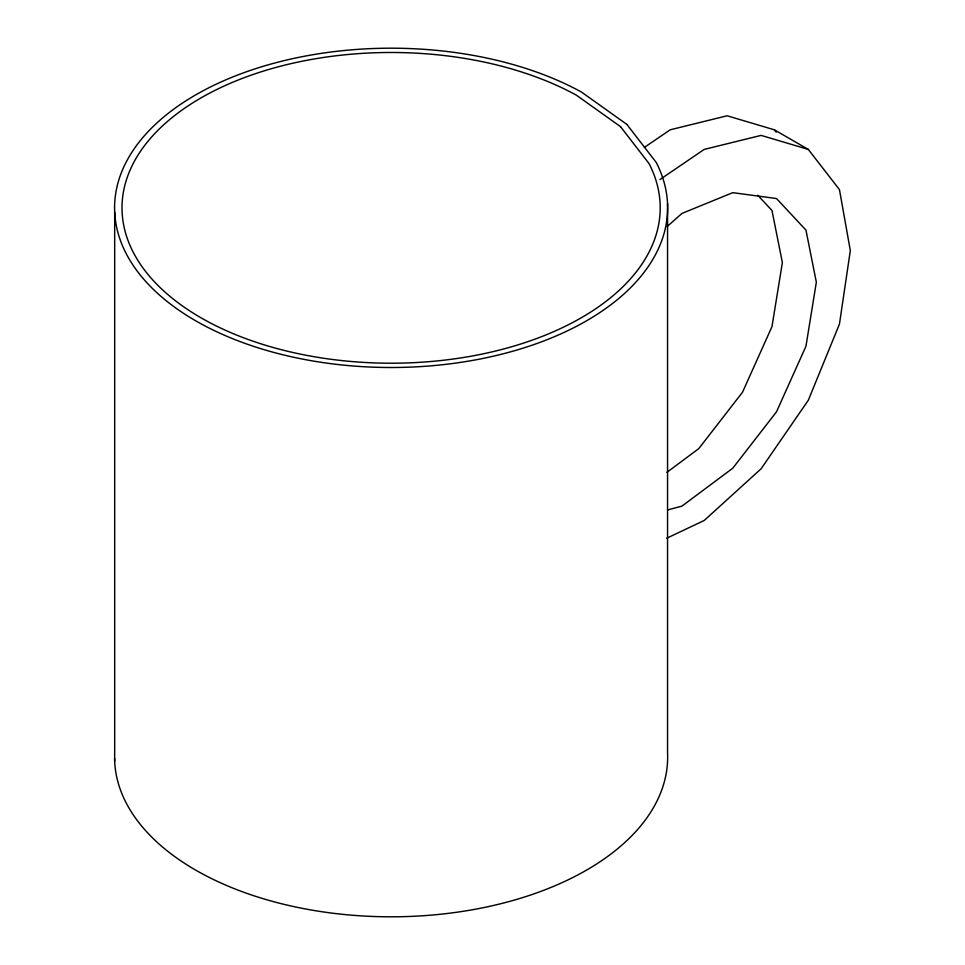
<?xml version="1.0" encoding="UTF-8"?>
<svg xmlns="http://www.w3.org/2000/svg" width="965" height="965" viewBox="0 0 965 965"><rect width="100%" height="100%" fill="white"/><g stroke="black" fill="none" stroke-linecap="round" stroke-linejoin="round"><path stroke-width="1.45" d="M667.298 226.425L681.953 213.422L732.773 192.662L776.499 198.537L805.956 230.104L816.342 282.178L805.956 346.254L776.499 411.838L732.773 468.206L681.953 506.118L667.78 509.906M666.887 472.392L698.793 448.592L742.519 392.224L771.976 326.64L782.374 262.564L771.976 210.479L757.754 195.244M644.391 147.392L670.192 129.805L727.127 115.776L774.34 129.805L808.32 149.43L839.453 189.623L850.322 250.574L839.453 324.083L808.32 400.234L761.108 468.785L704.173 520.497L666.634 538.265M659.927 179.574L704.173 149.418L761.108 135.389L808.32 149.43M774.34 129.805L776.174 132.169M667.551 203.627L667.551 752.929A276.533 159.659 0 0 1 395.855 916.786A276.533 159.659 0 0 1 114.582 758.406M114.678 212.071L114.678 761.373M626.864 124.401L581.413 92.013A276.533 159.659 0 0 0 137.488 144.219A276.533 159.659 0 0 0 374.287 367.207A276.533 159.659 0 0 0 656.236 162.47L626.864 124.401M620.519 126.644L576.298 95.125A269.102 155.365 0 0 0 144.304 145.932A269.102 155.365 0 0 0 374.746 362.924A269.102 155.365 0 0 0 649.107 163.688L620.519 126.644"/></g></svg>
